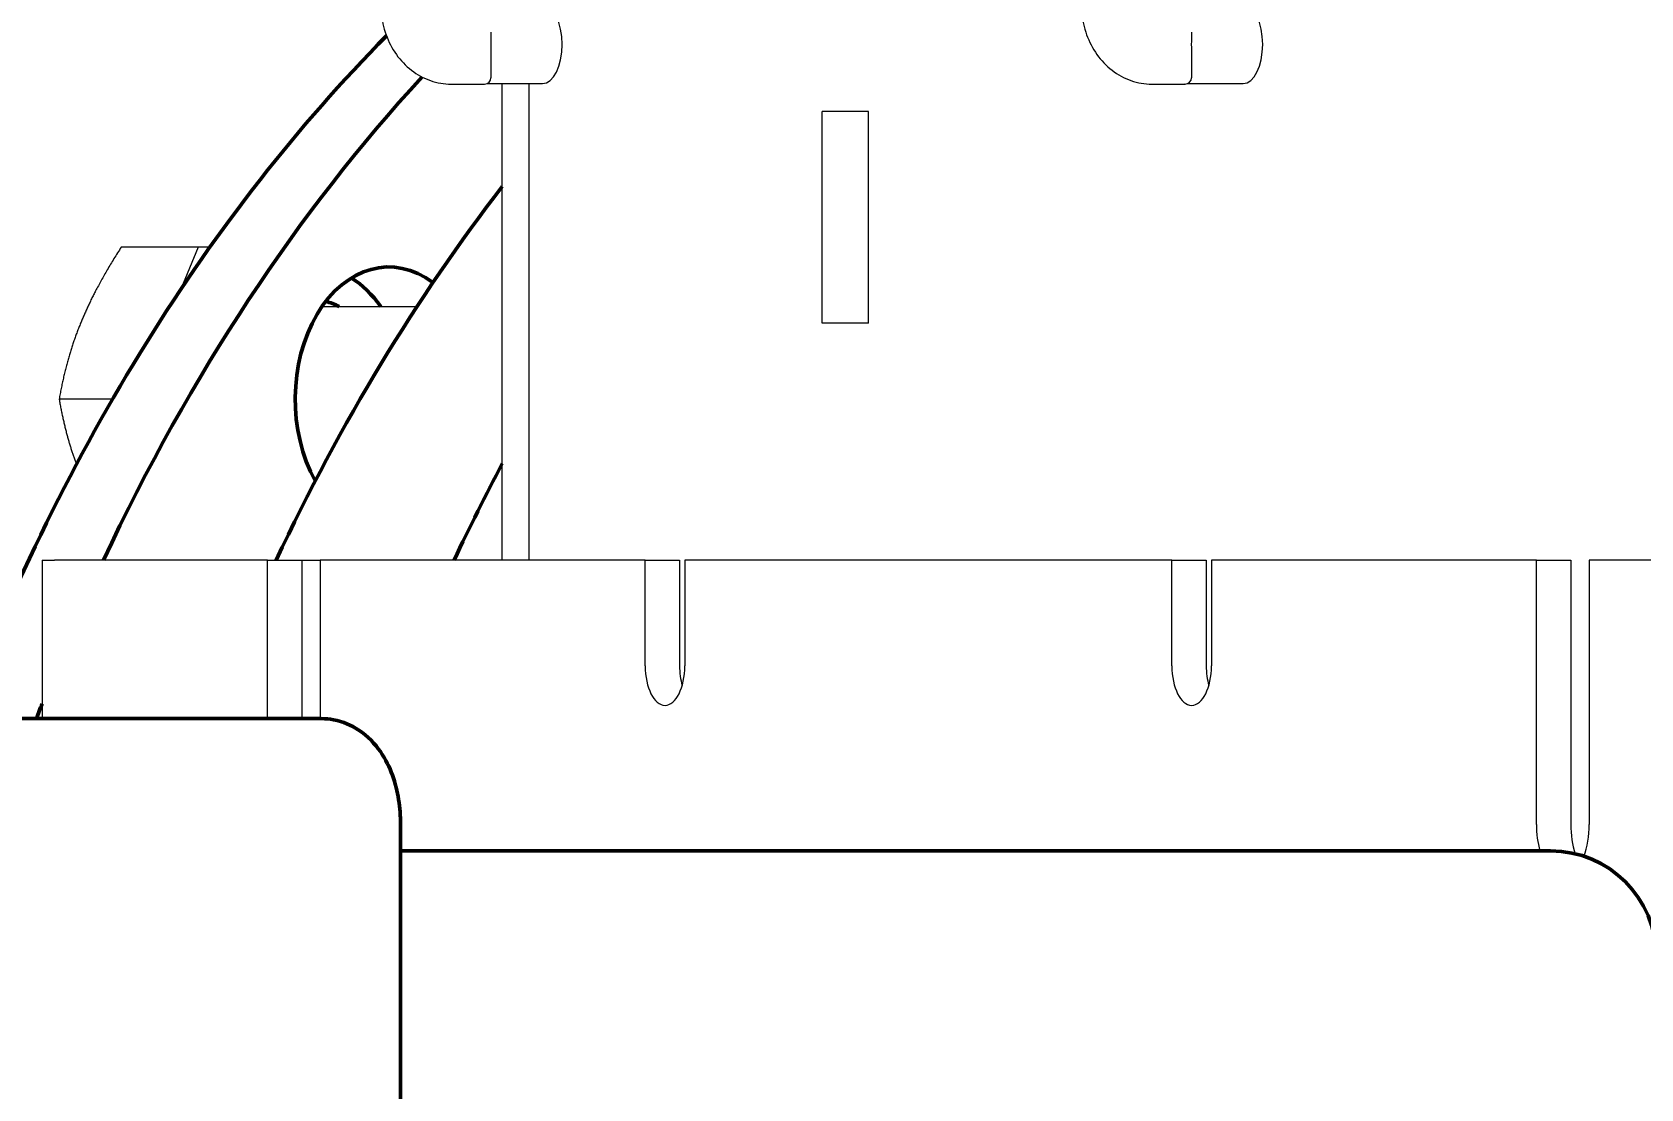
# Model space of a CAD drawing. Header units: inches. Extents: x 15 to 402, y 6 to 261.
# Drawn here: x 283.15 to 290.75, y 94.76 to 99.76 of the extents above; entities that cross this region are included whole.
import ezdxf

# ---------------------------------------------------------------- set-up
doc = ezdxf.new("R2010")
doc.units = ezdxf.units.IN
doc.header["$LTSCALE"] = 12
doc.header["$MEASUREMENT"] = 0
doc.layers.add('Dimension (ANSI)', color=7, linetype='Continuous', lineweight=25)
doc.layers.add('Visible (ANSI)', color=7, linetype='Continuous', lineweight=50)
doc.styles.add('MEMCOR Medium', font='arial.ttf')
doc.dimstyles.new('Default (ANSI)', dxfattribs={"dimscale": 12, "dimtxt": 0.15, "dimasz": 0.098425, "dimexe": 0.125, "dimexo": 0.0625, "dimgap": 0.031496, "dimtad": 0, "dimtih": 1, "dimtoh": 1, "dimdec": 4, "dimrnd": 1e-08, "dimzin": 3, "dimdsep": 46, "dimlunit": 5, "dimtxsty": 'MEMCOR Medium', "dimcen": 0.09, "dimdle": 0.393701, "dimclrd": 256, "dimclre": 256, "dimclrt": 256, "dimadec": 0, "dimazin": 1, "dimtfac": 0.8, "dimtofl": 0, "dimtmove": 0, "dimatfit": 3, "dimfxl": 1, "dimfrac": 1, "dimtolj": 1, "dimtzin": 4, "dimlwd": -1, "dimlwe": -1, "dimarcsym": 0})

# ---------------------------------------------------------------- blocks, each defined once
blk = doc.blocks.new('*D27')
at = {"layer": 'Defpoints', "color": 0, "transparency": 16777216}
for p in [(303.1786, 130.7691), (255.1653, 40.0141), (282.9742, 40.0141)]:
    blk.add_point(p, dxfattribs=at)
at = {"layer": 'Dimension (ANSI)', "transparency": 16777216}
for p, q in [((302.4286, 130.7691), (253.6653, 130.7691)), ((255.1653, 129.588), (255.1653, 91.5376)), ((255.1653, 41.1952), (255.1653, 79.2456)), ((282.2242, 40.0141), (253.6653, 40.0141))]:
    blk.add_line(p, q, dxfattribs=at)
for points in [[(254.9684, 129.588), (255.3621, 129.588), (255.1653, 130.7691)], [(254.9684, 41.1952), (255.3621, 41.1952), (255.1653, 40.0141)]]:
    blk.add_solid(points, dxfattribs=at)
at = {"layer": 'Dimension (ANSI)', "transparency": 16777216, "char_height": 1.8, "attachment_point": 5, "style": 'MEMCOR Medium'}
for s, insert in [('\\A1; \\fArial|b0|i0;\\H1.8000;90{\\H0.8x;\\S3#4;} in', (255.1653, 87.2406)), ('\\A1;[2305.2 mm]{\\P\\fArial|b0|i0;\\H1.8000;SHIPPING HEIGHT\\P\\fArial|b0|i0;\\H1.8000;REF.}', (255.1653, 81.0946))]:
    blk.add_mtext(s, dxfattribs=dict(at, insert=insert))

msp = doc.modelspace()

# ---------------------------------------------------------------- linework, layer by layer
at = {"layer": 'Visible (ANSI)', "linetype": 'Continuous', "lineweight": 18}
for p, q in [((285.314951, 99.643694), (285.314951, 99.544087)), ((288.627416, 99.643694), (288.627416, 99.544087)), ((285.127669, 99.514087), (285.283864, 99.514087)), ((285.284951, 99.514087), (285.283864, 99.514087)), ((285.296326, 99.516327), (285.558971, 99.516327)), ((285.368813, 97.264122), (285.368813, 99.516327)), ((285.493813, 99.516327), (285.493813, 97.264122)), ((288.440134, 99.514087), (288.596328, 99.514087)), ((288.597416, 99.514087), (288.596328, 99.514087)), ((288.608791, 99.516327), (288.871436, 99.516327)), ((287.100213, 99.384122), (286.88181, 99.384122)), ((286.88181, 98.384122), (286.88181, 99.384122)), ((287.100213, 98.384122), (287.100213, 99.384122)), ((283.930454, 98.74328), (283.567051, 98.74328)), ((283.930454, 98.74328), (283.849091, 98.543981)), ((283.986423, 98.74328), (283.930454, 98.74328)), ((284.51612, 98.46203), (284.965158, 98.46203)), ((287.100213, 98.384122), (286.88181, 98.384122)), ((283.526013, 98.02453), (283.273623, 98.02453)), ((283.192752, 97.264122), (283.251366, 97.264122)), ((283.192752, 97.264122), (283.192752, 96.514122)), ((284.258043, 97.264122), (283.251366, 97.264122)), ((284.258043, 96.514122), (284.258043, 97.264122)), ((284.258043, 97.264122), (284.420423, 97.264122)), ((284.420423, 97.264122), (284.508043, 97.264122)), ((284.420423, 97.264122), (284.420423, 96.514122)), ((286.044293, 97.264122), (284.508043, 97.264122)), ((284.508043, 97.264122), (284.508043, 96.514122)), ((286.044293, 96.764122), (286.044293, 97.264122)), ((286.044293, 97.264122), (286.206673, 97.264122)), ((286.206673, 97.264122), (286.206673, 96.764122)), ((288.534293, 97.264122), (286.231793, 97.264122)), ((286.231793, 97.264122), (286.231793, 96.764122)), ((288.534293, 96.764122), (288.534293, 97.264122)), ((288.534293, 97.264122), (288.696673, 97.264122)), ((288.696673, 97.264122), (288.696673, 96.764122)), ((290.258043, 97.264122), (288.721793, 97.264122)), ((288.721793, 97.264122), (288.721793, 96.764122)), ((290.258043, 96.014122), (290.258043, 97.264122)), ((290.258043, 97.264122), (290.420423, 97.264122)), ((290.420423, 97.264122), (290.420423, 96.014122)), ((291.514721, 97.264122), (290.508043, 97.264122)), ((290.508043, 97.264122), (290.508043, 96.014122))]:
    msp.add_line(p, q, dxfattribs=at)
at = {"layer": 'Visible (ANSI)'}
for p, q in [((284.296419, 96.514122), (277.046419, 96.514122)), ((284.512925, 96.514122), (284.296419, 96.514122)), ((284.887925, 79.264122), (284.887925, 96.014122)), ((290.325103, 95.889122), (284.887925, 95.889122))]:
    msp.add_line(p, q, dxfattribs=at)
at = {"layer": 'Visible (ANSI)', "linetype": 'Continuous', "lineweight": 18}
for centre in [(285.284951, 99.544087), (288.597416, 99.544087)]:
    msp.add_arc(centre, 0.03, 270, 0, dxfattribs=at)
at = {"layer": 'Visible (ANSI)'}
msp.add_arc((290.325103, 95.389122), 0.5, 0, 90, dxfattribs=at)
at = {"layer": 'Visible (ANSI)', "linetype": 'Continuous', "lineweight": 18}
for centre, major_axis, start_param, end_param in [((285.558971, 99.701587), (0, -0.18526), 0, 3.14159265), ((288.871436, 99.701587), (0, -0.18526), 0, 3.14159265), ((286.138043, 96.764122), (0, -0.1875), 4.71238898, 7.85398163), ((286.300423, 96.764122), (0, -0.1875), 4.71238898, 5.23598776), ((288.628043, 96.764122), (0, -0.1875), 4.71238898, 7.85398163), ((288.790423, 96.764122), (0, -0.1875), 4.71238898, 5.23598776), ((290.383043, 96.014122), (0, 0.25), 1.57079633, 2.0943951), ((290.545423, 96.014122), (0, -0.25), 4.71238898, 5.30061097), ((290.383043, 96.014122), (0, -0.25), 0.92462385, 1.57079633)]:
    msp.add_ellipse(centre, major_axis=major_axis, ratio=0.5, start_param=start_param, end_param=end_param, dxfattribs=at)
at = {"layer": 'Visible (ANSI)'}
for centre, major_axis, start_param, end_param in [((288.728176, 92.014122), (0, 9.5), 0.62071505, 1.07732693), ((289.081729, 92.014122), (0, -9.5), 3.79664023, 4.12687049), ((289.898437, 92.014122), (0, 9.5), 0.74001724, 0.98527784), ((284.831729, 98.02453), (0, 0.625), 5.79122884, 8.5208123), ((284.478176, 98.02453), (0, 0.625), 5.48778648, 5.87166846), ((284.478176, 98.02453), (0, 0.46875), 5.91597729, 6.11362396), ((290.739894, 92.014122), (0, 9.5), 0.92656857, 0.98527784), ((289.081729, 92.014122), (0, -9.5), 4.21046835, 4.21891959)]:
    msp.add_ellipse(centre, major_axis=major_axis, ratio=0.70710678, start_param=start_param, end_param=end_param, dxfattribs=at)
at = {"layer": 'Visible (ANSI)', "linetype": 'Continuous', "lineweight": 18}
for points, knots in [([(284.796151, 99.852148), (284.799287, 99.816384), (284.807003, 99.781096), (284.831148, 99.714202), (284.847578, 99.682599), (284.888145, 99.625712), (284.912287, 99.600434), (284.966586, 99.558638), (284.996748, 99.542138), (285.060501, 99.519851), (285.094077, 99.514087), (285.127669, 99.514087)], [1.67170202, 1.67170202, 1.67170202, 1.67170202, 1.96568015, 1.96568015, 2.25965827, 2.25965827, 2.5536364, 2.5536364, 2.84761453, 2.84761453, 3.14159265, 3.14159265, 3.14159265, 3.14159265]), ([(288.108616, 99.852148), (288.111752, 99.816384), (288.119468, 99.781096), (288.143612, 99.714202), (288.160043, 99.682599), (288.20061, 99.625712), (288.224752, 99.600434), (288.279051, 99.558638), (288.309213, 99.542138), (288.372966, 99.519851), (288.406541, 99.514087), (288.440134, 99.514087)], [1.67170202, 1.67170202, 1.67170202, 1.67170202, 1.96568015, 1.96568015, 2.25965827, 2.25965827, 2.5536364, 2.5536364, 2.84761453, 2.84761453, 3.14159265, 3.14159265, 3.14159265, 3.14159265]), ([(285.314992, 99.759463), (285.315046, 99.740907), (285.313919, 99.721253), (285.313919, 99.681921), (285.315046, 99.662266), (285.314992, 99.643711)], [1.060007352, 1.060007352, 1.060007352, 1.060007352, 1.209861777, 1.209861777, 1.359716203, 1.359716203, 1.359716203, 1.359716203]), ([(288.627457, 99.759463), (288.627511, 99.740907), (288.626384, 99.721253), (288.626384, 99.681921), (288.627511, 99.662266), (288.627457, 99.643711)], [1.060007352, 1.060007352, 1.060007352, 1.060007352, 1.209861777, 1.209861777, 1.359716203, 1.359716203, 1.359716203, 1.359716203])]:
    msp.add_open_spline(points, degree=3, knots=knots, dxfattribs=at)
for points, weights in [([(283.567051, 98.74328), (283.443034, 98.550691), (283.374944, 98.383905)], [1.01001874936, 1.04314139574, 1]), ([(283.374944, 98.383905), (283.306853, 98.217118), (283.273623, 98.02453)], [1, 1.04314139574, 1.01001874936]), ([(283.273623, 98.02453), (283.302107, 97.859446), (283.355162, 97.716003)], [1.01001874936, 1.03827855217, 1.01102365233])]:
    msp.add_rational_spline(points, weights, degree=2, dxfattribs=at)
at = {"layer": 'Visible (ANSI)'}
msp.add_open_spline([(284.887925, 96.014122), (284.887925, 96.053392), (284.884878, 96.09265), (284.872266, 96.170281), (284.862755, 96.208642), (284.835302, 96.284215), (284.817508, 96.321537), (284.767176, 96.394673), (284.734352, 96.431245), (284.655256, 96.482645), (284.615544, 96.500213), (284.552422, 96.512219), (284.532679, 96.514122), (284.512925, 96.514122)], degree=3, knots=[6.28318531, 6.28318531, 6.28318531, 6.28318531, 6.59734457, 6.59734457, 6.91150384, 6.91150384, 7.2256631, 7.2256631, 7.53982237, 7.53982237, 7.75916467, 7.75916467, 7.85398163, 7.85398163, 7.85398163, 7.85398163], dxfattribs=at)

# ---------------------------------------------------------------- dimensions: what is measured, and where the dimension line sits
at = {"layer": 'Dimension (ANSI)'}
dim = msp.add_linear_dim(base=(255.165265, 40.014122), p1=(303.178631, 130.769122), p2=(282.97425, 40.014122), angle=90, text=' \\fArial|b0|i0;\\H1.8000;<> in\\X[2305.2 mm]{\\P\\fArial|b0|i0;\\H1.8000;SHIPPING HEIGHT\\P\\fArial|b0|i0;\\H1.8000;REF.}', dimstyle='Default (ANSI)', override={"dimgap": 0.031496, "dimdec": 4, "dimpost": '', "dimtol": 0, "dimlim": 0, "dimtp": 0, "dimtm": 0, "dimtdec": 2, "dimatfit": 1}, dxfattribs=at)
dim.commit()
dim.dimension.update_dxf_attribs({"geometry": '*D27', "text_midpoint": (255.165265, 85.391622), "dimtype": 160})

doc.saveas('drawing.dxf')
